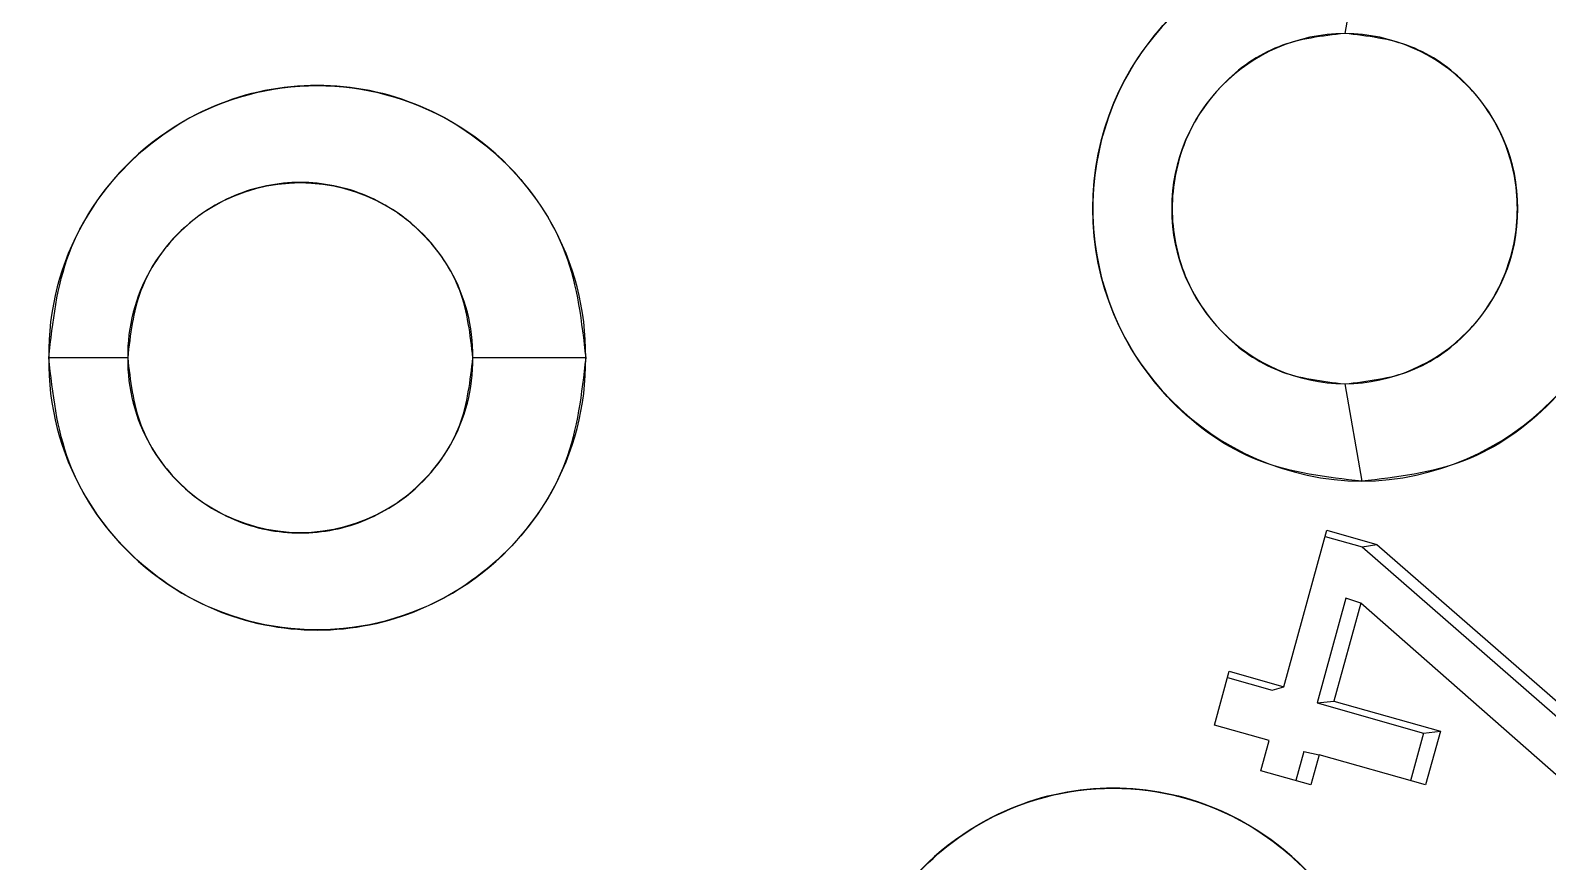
# Model space of a CAD drawing. Header units: millimetres. Extents: x 10 to 584, y 10 to 410.
# Drawn here: x 260.1871 to 260.4468, y 78.8404 to 78.9827 of the extents above; entities that cross this region are included whole.
import ezdxf

# ---------------------------------------------------------------- set-up
doc = ezdxf.new("R2010")
doc.units = ezdxf.units.MM

msp = doc.modelspace()

# ---------------------------------------------------------------- linework, layer by layer
at = {"color": 7, "linetype": 'Continuous', "lineweight": 25}
for p, q in [((260.4149988625618, 78.99883292701375), (260.4121060504688, 78.98216746833455)), ((260.2037699355853, 78.92665170219075), (260.1902516021503, 78.92665170219075)), ((260.2821659380369, 78.92665170219075), (260.2628580067727, 78.92665170219075)), ((260.4121060504688, 78.92216545926065), (260.4149988625618, 78.90550000058147)), ((260.4017010663125, 78.87031339194905), (260.4090582662992, 78.8971036929541)), ((260.4090582662992, 78.8971036929541), (260.4176035855386, 78.89467977073323)), ((260.4087662035399, 78.89604670392009), (260.4150664144926, 78.89425856457683)), ((260.4150664144926, 78.89425856457683), (260.4176035855386, 78.89467977073323)), ((260.4150664144926, 78.89425856457683), (260.4541710351083, 78.86017662869425)), ((260.4176035855386, 78.89467977073323), (260.4570062293781, 78.86033557441365)), ((260.4122769171171, 78.88546489265096), (260.4073654943876, 78.86756363100342)), ((260.4148399168424, 78.8846304276241), (260.4102463855518, 78.8678854960852)), ((260.4148399168424, 78.8846304276241), (260.4122769171171, 78.88546489265096)), ((260.4541750087512, 78.85007165458335), (260.4148399168424, 78.8846304276241)), ((260.3897900714649, 78.86376482830973), (260.3923272425108, 78.87297175910604)), ((260.3920351797514, 78.87191477007202), (260.3997043107125, 78.86974118735922)), ((260.3923272425108, 78.87297175910604), (260.4017010663125, 78.87031339194905)), ((260.3997043107125, 78.86974118735922), (260.4017010663125, 78.87031339194905)), ((260.4073654943876, 78.86756363100342), (260.4102463855518, 78.8678854960852)), ((260.4102463855518, 78.8678854960852), (260.4284714991026, 78.86271976020467)), ((260.4073654943876, 78.86756363100342), (260.42559259476, 78.86239789512288)), ((260.3991638952665, 78.86110646115276), (260.3897900714649, 78.86376482830973)), ((260.42559259476, 78.86239789512288), (260.4284714991026, 78.86271976020467)), ((260.4284714991026, 78.86271976020467), (260.4259363148781, 78.85351680305135)), ((260.3977492783638, 78.85595661984415), (260.3991638952665, 78.86110646115276)), ((260.42559259476, 78.86239789512288), (260.4233454996519, 78.8542479533606)), ((260.4050746892067, 78.85925474352173), (260.4037037823769, 78.85426384793254)), ((260.4050746892067, 78.85925474352173), (260.4077092145059, 78.85868253893189)), ((260.4077092145059, 78.85868253893189), (260.4062945976032, 78.85352872398032)), ((260.4259363148781, 78.85351680305135), (260.4077092145059, 78.85868253893189)), ((260.4062945976032, 78.85352872398032), (260.3977492783638, 78.85595661984415))]:
    msp.add_line(p, q, dxfattribs=at)
for centre, radius, start, end in [((260.1968271382152, 78.92665170219077), 0.4000252768554529, 270.6589223121243, 89.34107768787648), ((260.2372669472913, 78.92686069558466), 0.2702311611084904, 99.45822084130717, 269.2844368645867), ((260.2305193301156, 78.9268607066876), 0.2702311471790927, 270.715138041605, 80.54178256124715), ((260.4155748859478, 78.95216646379761), 0.04667001812775065, 90.70718950283157, 269.2928104971692), ((260.4144248568922, 78.95216646379761), 0.04666999326775437, 270.7047125832412, 89.29528741675959), ((260.4124766214006, 78.95216646379761), 0.03000329308662638, 90.7076786604745, 269.2923213395266), ((260.4117341342804, 78.9521664637976), 0.03000330973205527, 270.7102474318053, 89.2897525681958), ((260.2362087700936, 78.92721736397112), 0.0459606490230899, 359.2948130278663, 180.7051869721371), ((260.233313971179, 78.92701534984842), 0.02954627351765367, 359.2948010156074, 180.7051989843929), ((260.2362087700936, 78.92608343133328), 0.04596068120841262, 179.2915607308994, 0.7084392690988689), ((260.233313971179, 78.92628544548445), 0.02954630574430563, 179.2897419684895, 0.7102580315119212), ((260.3724699551039, 78.80693856818826), 0.04596163502404497, 359.2955715221655, 180.7044284778369)]:
    msp.add_arc(centre, radius, start, end, dxfattribs=at)
for points, knots in [([(260.1928602987699, 79.19341825034749), (260.1692014979542, 79.18766455520826), (260.1164553535872, 79.17483697206818), (260.0510406947717, 79.128119899431), (260.0009918057021, 79.06432922629496), (259.9713913813903, 78.99064537228087), (259.9643711976031, 78.9078704501294), (259.9824579198281, 78.82684530774642), (260.0217000947516, 78.7579593286328), (260.0805569386598, 78.7010194383306), (260.1534075388565, 78.66337294884745), (260.2090490586725, 78.65872558478254), (260.2338921362334, 78.65665060864421)], [0, 0, 0, 0, 0.09170984482729919, 0.2044626332845453, 0.2949666585319984, 0.3936636016898417, 0.4970293138464911, 0.6003946596412386, 0.6990888292772413, 0.78959366400815, 0.9060568269589012, 1, 1, 1, 1]), ([(260.2338921362334, 78.65665060864421), (260.2587359085492, 78.65872551374464), (260.3143782634561, 78.66337265849099), (260.3872293041561, 78.7010194415008), (260.4460861685162, 78.75795932830314), (260.4853283398251, 78.82684530566073), (260.5034150555982, 78.90787045924729), (260.4963949031961, 78.99064531672194), (260.4667943789202, 79.06432933455733), (260.416745701624, 79.1281197703523), (260.3513307225273, 79.17483706223221), (260.2985847389958, 79.18766457476616), (260.2749259605182, 79.19341825034749)], [0, 0, 0, 0, 0.09394515802159187, 0.210408055507274, 0.3009126839422896, 0.3996066286157043, 0.5029717388004274, 0.6063372153462173, 0.7050338523703593, 0.7955378046791707, 0.9082901585627117, 0.9999999999999999, 0.9999999999999999, 0.9999999999999999, 0.9999999999999999]), ([(260.1951749458087, 79.17991183784139), (260.1658554662698, 79.1717415130394), (260.1050612434365, 79.15480026597614), (260.0320685090291, 79.08818006491677), (259.9880178825518, 79.00084089740783), (259.9788229086898, 78.90529415769159), (260.0031718400524, 78.81253170548304), (260.0606027502907, 78.73361594362736), (260.1432737697543, 78.67990463116354), (260.2059719080656, 78.67321317994177), (260.2362087700936, 78.66998615450196)], [0, 0, 0, 0, 0.120567383832291, 0.24999763005375, 0.3794355335361614, 0.5000018328461923, 0.6205662202978494, 0.7499981652405419, 0.879433884514512, 1, 1, 1, 1]), ([(260.2362087700936, 78.66998615450196), (260.2125924866742, 78.67195889513094), (260.1596987594738, 78.67637727048724), (260.0904443159878, 78.71216205946), (260.0344922679474, 78.76629037116567), (259.9971903186661, 78.8317762613228), (259.9799941038582, 78.90879963590223), (259.9866686680611, 78.98748636945848), (260.0148084829731, 79.05752909873567), (260.0621272719659, 79.11783623511786), (260.1235892897565, 79.1619512376644), (260.1729771845782, 79.17434249425676), (260.1951749458087, 79.1799118378414)], [0, 0, 0, 0, 0.09419763110709331, 0.21097577947518, 0.3017258064036058, 0.4006905463444179, 0.504332602647824, 0.6079786749223721, 0.7069393752704514, 0.7976892133697576, 0.9090698934995151, 1, 1, 1, 1]), ([(260.2772425943784, 79.1799118378414), (260.299439586342, 79.17434231077372), (260.3488270216079, 79.16195033180786), (260.4102902253983, 79.11783685971902), (260.4576087914823, 79.05752911249095), (260.4857495438644, 78.98748646024949), (260.4924208581235, 78.908799446055), (260.4752249345935, 78.83177691310627), (260.4379255229999, 78.76628985009744), (260.381972971863, 78.71216210978142), (260.3127190128585, 78.67637730415225), (260.2598250879041, 78.67195890240946), (260.2362087700936, 78.66998615450196)], [0, 0, 0, 0, 0.0909278135057634, 0.2023108135902132, 0.2930609546317617, 0.3920217463389453, 0.4956678030629071, 0.5993100447067716, 0.698273674813563, 0.7890238640279583, 0.9058024247239956, 1, 1, 1, 1]), ([(260.2362087700936, 78.66998615450196), (260.2664449809398, 78.67321323664775), (260.3291424024872, 78.67990487306646), (260.411812504064, 78.73361665211397), (260.4692466003249, 78.8125306651857), (260.493592030067, 78.90529464852905), (260.4843973062228, 79.00084025222459), (260.4403495293377, 79.08818126950534), (260.367354606838, 79.15479926656113), (260.3065611960356, 79.17174127929036), (260.2772425943784, 79.17991183784139)], [0, 0, 0, 0, 0.1205639913569908, 0.2499999562771691, 0.3794338636956051, 0.4999979956590155, 0.6205646816191364, 0.7500019604379813, 0.8794344182988187, 1, 1, 1, 1]), ([(260.4149988625618, 78.90550000058147), (260.4089837361801, 78.90620144064435), (260.3969535348638, 78.90760431477074), (260.3816565668085, 78.91839714871281), (260.3714355148294, 78.93382217733715), (260.3678448001071, 78.9521664637976), (260.3714355148294, 78.97051075025806), (260.3816565668085, 78.98593577888239), (260.3969535348638, 78.99672861282448), (260.4089837361801, 78.99813148695087), (260.4149988625618, 78.99883292701375)], [0, 0, 0, 0, 0.1250031343009277, 0.2500051994527528, 0.3750042282605618, 0.5, 0.6249957717394382, 0.7499948005472472, 0.8749968656990722, 1, 1, 1, 1]), ([(260.4149988625618, 78.99883292701377), (260.4210139177798, 78.99813135232536), (260.4330445700763, 78.99672813974789), (260.44834302046, 78.98593650853098), (260.4585641457674, 78.97051068270079), (260.462154937512, 78.95216646379761), (260.4585641457674, 78.93382224489442), (260.44834302046, 78.91839641906422), (260.4330445700763, 78.90760478784735), (260.4210139177798, 78.90620157526986), (260.4149988625618, 78.90550000058147)], [0, 0, 0, 0, 0.1249994711418742, 0.2500102027410205, 0.3750067298721029, 0.4999999999999999, 0.6249932701278971, 0.7499897972589794, 0.8750005288581258, 0.9999999999999999, 0.9999999999999999, 0.9999999999999999, 0.9999999999999999]), ([(260.4121060504688, 78.98216746833455), (260.4082387884316, 78.98171624269385), (260.4005044643702, 78.98081381474957), (260.3906719473437, 78.973873702455), (260.3840973143395, 78.96395987796417), (260.3817941592061, 78.95216625081738), (260.3840984329103, 78.94037279203295), (260.3906693638613, 78.93045508859095), (260.400505903514, 78.92351996319191), (260.4082390250681, 78.92261699673928), (260.4121060504688, 78.92216545926065)], [0, 0, 0, 0, 0.1250100422297155, 0.250013618999311, 0.3750070584929672, 0.4999941469154813, 0.6249812353379953, 0.7500099554856735, 0.8749899577702845, 1, 1, 1, 1]), ([(260.4121060504688, 78.92216545926067), (260.4159723581952, 78.92261710695459), (260.4237046783076, 78.92352036784182), (260.4335409925229, 78.93045505542544), (260.4401108530616, 78.94037300680078), (260.4424193615387, 78.95216625080869), (260.4401119719595, 78.96395966326165), (260.4335384090475, 78.97387373560349), (260.4237061173038, 78.98081340989194), (260.4159725947749, 78.98171613240383), (260.4121060504688, 78.98216746833455)], [0, 0, 0, 0, 0.1249936541073426, 0.2499777601672088, 0.3750105856898153, 0.5000058532767074, 0.6250011208635997, 0.7499986645737279, 0.8750063458926575, 1, 1, 1, 1]), ([(260.1902516021503, 78.92665170219075), (260.1909417179359, 78.93275931551314), (260.1923220267955, 78.94497522616838), (260.2029522258095, 78.96050708764551), (260.2181419939372, 78.97088859322557), (260.2362086915871, 78.97453300047523), (260.2542755719907, 78.97088841637992), (260.2694655538182, 78.96050778873398), (260.2800927270857, 78.94497429666559), (260.2814748737223, 78.93275918063397), (260.2821659380369, 78.92665170219075)], [0, 0, 0, 0, 0.1249927321395703, 0.2499994626019868, 0.3750001237326459, 0.5000028387023494, 0.6250043922525436, 0.7500060380767309, 0.875004647567088, 1, 1, 1, 1]), ([(260.2628580067727, 78.92665170219075), (260.2624138498988, 78.9305779773938), (260.2615255693172, 78.9384302346179), (260.2546935800652, 78.94841538306574), (260.2449291385133, 78.95508953180847), (260.2333144779636, 78.95743446493051), (260.2217000467074, 78.95508869303598), (260.2119344644992, 78.94841611644652), (260.2051024266149, 78.93843016692355), (260.2042141103177, 78.93057795482842), (260.2037699355853, 78.92665170219075)], [0, 0, 0, 0, 0.1249949001869922, 0.249980466782257, 0.3749877806647988, 0.5000015602007521, 0.6249948469129372, 0.750019533217743, 0.8750050998130078, 1, 1, 1, 1]), ([(260.2821659380369, 78.92665170219075), (260.2814745652138, 78.92054447291488), (260.2800916760883, 78.90832874694078), (260.2694681417367, 78.89279145798), (260.2542741321825, 78.88241592942734), (260.2362086915816, 78.87876985950794), (260.2181434337788, 78.8824157526198), (260.2029496377897, 78.89279215880808), (260.1923230776495, 78.90832781756116), (260.190942026447, 78.92054433806155), (260.1902516021503, 78.92665170219075)], [0, 0, 0, 0, 0.1249934706503031, 0.2500128809715386, 0.3749974904625031, 0.4999971621367313, 0.6249979952129842, 0.7499816199058509, 0.8750091496035908, 1, 1, 1, 1]), ([(260.2037699355853, 78.92665170219077), (260.2042144188213, 78.92272569871183), (260.2051034775765, 78.91487287663865), (260.2119318766036, 78.90488313019785), (260.2217014862589, 78.89821565254223), (260.2333144779782, 78.8958683950709), (260.2449276985539, 78.8982148139473), (260.2546961679859, 78.90488386382349), (260.2615245183125, 78.91487280895426), (260.2624135413792, 78.92272567615193), (260.2628580067727, 78.92665170219077)], [0, 0, 0, 0, 0.1249919725166289, 0.2500098958187989, 0.3750080823943581, 0.4999984414739711, 0.625009292897363, 0.7499901041812012, 0.8750080274833711, 1, 1, 1, 1]), ([(260.3265117937498, 78.80637350267699), (260.3272028702658, 78.81248099076909), (260.3285850449436, 78.82469615825089), (260.3392120484401, 78.84022948470617), (260.3544023474182, 78.85061026316852), (260.372468906933, 78.85425493315132), (260.3905360447836, 78.850609710096), (260.4057276111557, 78.84023033138244), (260.416354856655, 78.82469602727396), (260.4177370358595, 78.81248095782779), (260.418428116458, 78.80637350267699)], [0, 0, 0, 0, 0.1249945617527539, 0.249993038562507, 0.3749929089794266, 0.4999948332223988, 0.6249955960532083, 0.7500076194576506, 0.8750054382472461, 1, 1, 1, 1])]:
    msp.add_open_spline(points, degree=3, knots=knots, dxfattribs=at)

doc.saveas('drawing.dxf')
